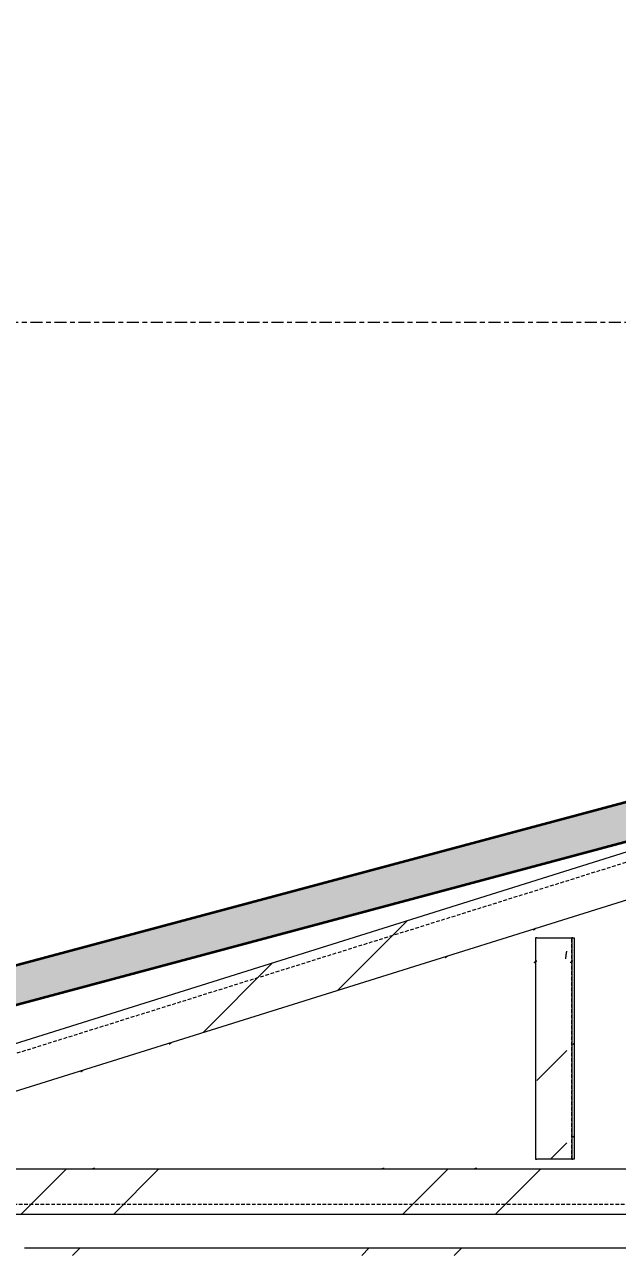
# Model space of a CAD drawing. Header units: centimetres. Extents: x -6111 to 13767, y -285 to 1600.
# Drawn here: x -5426.3 to -5348.3, y 954.5 to 1116.7 of the extents above; entities that cross this region are included whole.
import ezdxf

# ---------------------------------------------------------------- set-up
doc = ezdxf.new("R2010")
doc.units = ezdxf.units.CM
doc.linetypes.add('Centre', pattern=[3.175, 0.635, -0.475, 1.59, -0.475])
doc.linetypes.add('Hidden', pattern=[0.714375, 0.47625, -0.238125])
for name, color, linetype, lineweight in [('A-ANNO-DIMS', 7, 'Continuous', 9), ('A-ANNO-DIMS-100', 7, 'Continuous', 9), ('A-FLOR-LEVL', 7, 'Continuous', 9), ('A-ROOF', 7, 'Continuous', 9), ('A-ROOF-PATT', 7, 'Continuous', 35), ('S-BEAM', 7, 'Continuous', 9)]:
    doc.layers.add(name, color=color, linetype=linetype, lineweight=lineweight)
doc.styles.add('Century Gothic_1', font='GOTHIC.TTF', dxfattribs={"height": 15})
doc.dimstyles.new('FCA_N_Cotas_E100', dxfattribs={"dimscale": 30.48, "dimtxt": 15.662524, "dimasz": 0.492126, "dimexe": 0.656168, "dimexo": 0.656168, "dimgap": 0.032808, "dimtad": 1, "dimlfac": 0.01, "dimrnd": 0.01, "dimzin": 0, "dimdsep": 46, "dimtxsty": 'Century Gothic_1', "dimblk1": 'OBLIQUE', "dimblk2": 'OBLIQUE', "dimsah": 1, "dimcen": 0.09, "dimdle": 0.656168, "dimadec": 3, "dimazin": 2, "dimtfac": 1, "dimtdec": 4, "dimtix": 1, "dimtmove": 0, "dimatfit": 3, "dimfxl": 1, "dimtvp": 1, "dimtolj": 1, "dimtzin": 0, "dimarcsym": 2})
pattern_1 = [(45, (0, 0), (-25.14472, 25.14472), []), (45, (0, 38.1), (-25.14472, 25.14472), [])]

# ---------------------------------------------------------------- blocks, each defined once
blk = doc.blocks.new('PQ_RVR_ARQ-01_ZZ_ZZ_MO_T_A_rvt-1-Elevación Eje 1')
at = {"layer": 'A-ROOF-PATT', "lineweight": 9, "true_color": 0xeaeaea}
h = blk.add_hatch(color=254, dxfattribs=at)
h.paths.add_polyline_path([(-4662.32, 970.65), (-4662.32, 975.83), (-5071.41, 1088.14), (-5080.46, 1085.6), (-5071.75, 1082.87), (-5071.43, 1082.96), (-4676.26, 974.47)])
h.paths.add_polyline_path([(-5486.76, 971.67), (-5316.05, 1017.41), (-5202.33, 1053.06), (-5486.76, 976.84)])
h.paths.add_polyline_path([(-5177.91, 1054.42), (-5093.21, 1077.12), (-5093.13, 1079.7), (-5088.13, 1079.7), (-5088.13, 1078.48), (-5082.57, 1079.97), (-5089.49, 1082.14), (-5133.84, 1068.24)])
at = {"layer": 'A-ROOF', "color": 254, "lineweight": 35, "true_color": 0xcccccc}
for p, q in [((-5071.41, 1088.14), (-5486.76, 976.84)), ((-5476.76, 974.35), (-5071.43, 1082.96))]:
    blk.add_line(p, q, dxfattribs=at)
blk = doc.blocks.new('FP_7-Elevación Eje 1')
at = {"layer": 'S-BEAM', "color": 9, "true_color": 0xc0c0c0}
for p, q in [((-5417.44, 965.92), (-5417.42, 965.93)), ((-5417.42, 965.93), (-5417.41, 965.94)), ((-5417.41, 965.94), (-5417.39, 965.95)), ((-5417.39, 965.95), (-5417.38, 965.96)), ((-5417.38, 965.96), (-5417.36, 965.96)), ((-5417.36, 965.96), (-5417.34, 965.97)), ((-5417.34, 965.97), (-5417.33, 965.98)), ((-5417.33, 965.98), (-5417.31, 965.99)), ((-5417.31, 965.99), (-5417.3, 965.99)), ((-5417.3, 965.99), (-5417.28, 966)), ((-5417.28, 966), (-5417.27, 966)), ((-5417.27, 966), (-5417.25, 966.01)), ((-5417.25, 966.01), (-5417.23, 966.01)), ((-5417.23, 966.01), (-5417.22, 966.02)), ((-5417.22, 966.02), (-5417.2, 966.02)), ((-5417.2, 966.02), (-5417.19, 966.03)), ((-5417.19, 966.03), (-5417.17, 966.03)), ((-5417.17, 966.03), (-5417.16, 966.03)), ((-5417.16, 966.03), (-5417.14, 966.03)), ((-5417.14, 966.03), (-5417.12, 966.04)), ((-5417.12, 966.04), (-5417.11, 966.04)), ((-5417.11, 966.04), (-5417.09, 966.04)), ((-5379.34, 965.92), (-5379.32, 965.93)), ((-5379.32, 965.93), (-5379.31, 965.94)), ((-5379.31, 965.94), (-5379.29, 965.95)), ((-5379.29, 965.95), (-5379.28, 965.96)), ((-5379.28, 965.96), (-5379.26, 965.96)), ((-5379.26, 965.96), (-5379.24, 965.97)), ((-5379.24, 965.97), (-5379.23, 965.98)), ((-5379.23, 965.98), (-5379.21, 965.99)), ((-5379.21, 965.99), (-5379.2, 965.99)), ((-5379.2, 965.99), (-5379.18, 966)), ((-5379.18, 966), (-5379.17, 966)), ((-5379.17, 966), (-5379.15, 966.01)), ((-5379.15, 966.01), (-5379.13, 966.01)), ((-5379.13, 966.01), (-5379.12, 966.02)), ((-5379.12, 966.02), (-5379.1, 966.02)), ((-5379.1, 966.02), (-5379.09, 966.03)), ((-5379.09, 966.03), (-5379.07, 966.03)), ((-5379.07, 966.03), (-5379.06, 966.03)), ((-5379.06, 966.03), (-5379.04, 966.03)), ((-5379.04, 966.03), (-5379.02, 966.04)), ((-5379.02, 966.04), (-5379.01, 966.04)), ((-5379.01, 966.04), (-5378.99, 966.04)), ((-5367.15, 965.92), (-5367.13, 965.93)), ((-5367.13, 965.93), (-5367.12, 965.94)), ((-5367.12, 965.94), (-5367.1, 965.95)), ((-5367.1, 965.95), (-5367.09, 965.96)), ((-5367.09, 965.96), (-5367.07, 965.96)), ((-5367.07, 965.96), (-5367.06, 965.97)), ((-5367.06, 965.97), (-5367.04, 965.98)), ((-5367.04, 965.98), (-5367.02, 965.99)), ((-5367.02, 965.99), (-5367.01, 965.99)), ((-5367.01, 965.99), (-5366.99, 966)), ((-5366.99, 966), (-5366.98, 966)), ((-5366.98, 966), (-5366.96, 966.01)), ((-5366.96, 966.01), (-5366.95, 966.01)), ((-5366.95, 966.01), (-5366.93, 966.02)), ((-5366.93, 966.02), (-5366.91, 966.02)), ((-5366.91, 966.02), (-5366.9, 966.03)), ((-5366.9, 966.03), (-5366.88, 966.03)), ((-5366.88, 966.03), (-5366.87, 966.03)), ((-5366.87, 966.03), (-5366.85, 966.03)), ((-5366.85, 966.03), (-5366.84, 966.04)), ((-5366.84, 966.04), (-5366.82, 966.04)), ((-5366.82, 966.04), (-5366.8, 966.04))]:
    blk.add_line(p, q, dxfattribs=at)
blk = doc.blocks.new('C Shapes - C8x16-1788166-Elevación Eje 1')
at = {"layer": 'S-BEAM', "true_color": 0xc0c0c0}
h = blk.add_hatch(dxfattribs=at)
h.set_pattern_fill('FP_3', color=9, style=0, pattern_type=2)
h.set_pattern_definition(pattern_1)
h.paths.add_polyline_path([(-4712.51, 959.92), (-4698.68, 959.92), (-4698.68, 965.92), (-5480.3, 965.92), (-5480.3, 959.92), (-4772.7, 959.92)])
at = {"layer": 'S-BEAM'}
for p, q in [((-5480.3, 965.92), (-4698.68, 965.92)), ((-4698.68, 959.92), (-5480.3, 959.92))]:
    blk.add_line(p, q, dxfattribs=at)
at = {"layer": 'S-BEAM', "linetype": 'Hidden'}
blk.add_line((-4698.68, 961.22), (-5480.3, 961.22), dxfattribs=at)
at = {"layer": 'S-BEAM'}
blk.add_blockref('FP_7-Elevación Eje 1', (0, 0), dxfattribs=at)
blk = doc.blocks.new('C Shapes - C8x16-1788156-Elevación Eje 1')
at = {"layer": 'S-BEAM', "linetype": 'Hidden'}
blk.add_line((-5089.49, 1087.07), (-5460.44, 970.79), dxfattribs=at)
blk = doc.blocks.new('FP_9-Elevación Eje 1')
at = {"layer": 'S-BEAM', "color": 9, "true_color": 0xc0c0c0}
for p, q in [((-5359.3, 997.44), (-5359.29, 997.45)), ((-5359.29, 997.45), (-5359.27, 997.45)), ((-5359.27, 997.45), (-5359.26, 997.46)), ((-5359.26, 997.46), (-5359.24, 997.47)), ((-5359.24, 997.47), (-5359.23, 997.47)), ((-5359.23, 997.47), (-5359.22, 997.48)), ((-5359.22, 997.48), (-5359.2, 997.49)), ((-5359.2, 997.49), (-5359.19, 997.5)), ((-5359.19, 997.5), (-5359.17, 997.5)), ((-5359.17, 997.5), (-5359.16, 997.51)), ((-5359.16, 997.51), (-5359.15, 997.52)), ((-5359.15, 997.52), (-5359.13, 997.53)), ((-5359.13, 997.53), (-5359.12, 997.54)), ((-5359.12, 997.54), (-5359.11, 997.56)), ((-5359.11, 997.56), (-5359.09, 997.57)), ((-5359.09, 997.57), (-5359.08, 997.58)), ((-5359.08, 997.58), (-5359.07, 997.59)), ((-5359.07, 997.59), (-5359.06, 997.6)), ((-5359.06, 997.6), (-5359.04, 997.62)), ((-5359.04, 997.62), (-5359.03, 997.63)), ((-5359.03, 997.63), (-5359.02, 997.64)), ((-5359.02, 997.64), (-5359.01, 997.66)), ((-5370.93, 993.8), (-5370.92, 993.8)), ((-5370.92, 993.8), (-5370.9, 993.81)), ((-5370.9, 993.81), (-5370.89, 993.81)), ((-5370.89, 993.81), (-5370.87, 993.82)), ((-5370.87, 993.82), (-5370.86, 993.83)), ((-5370.86, 993.83), (-5370.85, 993.83)), ((-5370.85, 993.83), (-5370.83, 993.84)), ((-5370.83, 993.84), (-5370.82, 993.85)), ((-5370.82, 993.85), (-5370.81, 993.86)), ((-5370.81, 993.86), (-5370.79, 993.87)), ((-5370.79, 993.87), (-5370.78, 993.88)), ((-5370.78, 993.88), (-5370.76, 993.89)), ((-5370.76, 993.89), (-5370.75, 993.9)), ((-5370.75, 993.9), (-5370.74, 993.91)), ((-5370.74, 993.91), (-5370.73, 993.92)), ((-5370.73, 993.92), (-5370.71, 993.93)), ((-5370.71, 993.93), (-5370.7, 993.94)), ((-5370.7, 993.94), (-5370.69, 993.96)), ((-5370.69, 993.96), (-5370.68, 993.97)), ((-5370.68, 993.97), (-5370.66, 993.98)), ((-5370.66, 993.98), (-5370.65, 994)), ((-5370.65, 994), (-5370.64, 994.01)), ((-5407.29, 982.4), (-5407.27, 982.4)), ((-5407.27, 982.4), (-5407.26, 982.41)), ((-5407.26, 982.41), (-5407.25, 982.42)), ((-5407.25, 982.42), (-5407.23, 982.42)), ((-5407.23, 982.42), (-5407.22, 982.43)), ((-5407.22, 982.43), (-5407.2, 982.44)), ((-5407.2, 982.44), (-5407.19, 982.45)), ((-5407.19, 982.45), (-5407.17, 982.45)), ((-5407.17, 982.45), (-5407.16, 982.46)), ((-5407.16, 982.46), (-5407.15, 982.47)), ((-5407.15, 982.47), (-5407.13, 982.48)), ((-5407.13, 982.48), (-5407.12, 982.49)), ((-5407.12, 982.49), (-5407.11, 982.5)), ((-5407.11, 982.5), (-5407.09, 982.51)), ((-5407.09, 982.51), (-5407.08, 982.52)), ((-5407.08, 982.52), (-5407.07, 982.54)), ((-5407.07, 982.54), (-5407.06, 982.55)), ((-5407.06, 982.55), (-5407.04, 982.56)), ((-5407.04, 982.56), (-5407.03, 982.57)), ((-5407.03, 982.57), (-5407.02, 982.59)), ((-5407.02, 982.59), (-5407.01, 982.6)), ((-5407.01, 982.6), (-5406.99, 982.61)), ((-5418.92, 978.75), (-5418.91, 978.76)), ((-5418.91, 978.76), (-5418.89, 978.76)), ((-5418.89, 978.76), (-5418.88, 978.77)), ((-5418.88, 978.77), (-5418.86, 978.78)), ((-5418.86, 978.78), (-5418.85, 978.78)), ((-5418.85, 978.78), (-5418.83, 978.79)), ((-5418.83, 978.79), (-5418.82, 978.8)), ((-5418.82, 978.8), (-5418.81, 978.81)), ((-5418.81, 978.81), (-5418.79, 978.82)), ((-5418.79, 978.82), (-5418.78, 978.83)), ((-5418.78, 978.83), (-5418.77, 978.84)), ((-5418.77, 978.84), (-5418.75, 978.85)), ((-5418.75, 978.85), (-5418.74, 978.86)), ((-5418.74, 978.86), (-5418.73, 978.87)), ((-5418.73, 978.87), (-5418.71, 978.88)), ((-5418.71, 978.88), (-5418.7, 978.89)), ((-5418.7, 978.89), (-5418.69, 978.9)), ((-5418.69, 978.9), (-5418.67, 978.91)), ((-5418.67, 978.91), (-5418.66, 978.93)), ((-5418.66, 978.93), (-5418.65, 978.94)), ((-5418.65, 978.94), (-5418.64, 978.95)), ((-5418.64, 978.95), (-5418.63, 978.97))]:
    blk.add_line(p, q, dxfattribs=at)
blk = doc.blocks.new('FP_22-Elevación Eje 1')
at = {"layer": 'S-BEAM', "color": 9, "true_color": 0xc0c0c0}
for p, q in [((-5355, 994.21), (-5354.99, 994.22)), ((-5355, 994.19), (-5355, 994.21)), ((-5355, 994.18), (-5355, 994.19)), ((-5355, 994.16), (-5355, 994.18)), ((-5354.99, 994.27), (-5354.98, 994.29)), ((-5354.99, 994.25), (-5354.99, 994.27)), ((-5354.99, 994.24), (-5354.99, 994.25)), ((-5354.99, 994.22), (-5354.99, 994.24)), ((-5354.98, 994.33), (-5354.97, 994.35)), ((-5354.98, 994.32), (-5354.98, 994.33)), ((-5354.98, 994.3), (-5354.98, 994.32)), ((-5354.98, 994.29), (-5354.98, 994.3)), ((-5354.97, 994.39), (-5354.96, 994.41)), ((-5354.97, 994.38), (-5354.97, 994.39)), ((-5354.97, 994.36), (-5354.97, 994.38)), ((-5354.97, 994.35), (-5354.97, 994.36)), ((-5354.96, 994.44), (-5354.95, 994.46)), ((-5354.96, 994.43), (-5354.96, 994.44)), ((-5354.96, 994.41), (-5354.96, 994.43)), ((-5354.95, 994.5), (-5354.94, 994.52)), ((-5354.95, 994.49), (-5354.95, 994.5)), ((-5354.95, 994.47), (-5354.95, 994.49)), ((-5354.95, 994.46), (-5354.95, 994.47)), ((-5354.94, 994.55), (-5354.93, 994.57)), ((-5354.94, 994.53), (-5354.94, 994.55)), ((-5354.94, 994.52), (-5354.94, 994.53)), ((-5354.93, 994.58), (-5354.93, 994.6)), ((-5354.93, 994.57), (-5354.93, 994.58)), ((-5355.05, 993.63), (-5355.04, 993.65)), ((-5355.05, 993.62), (-5355.05, 993.63)), ((-5355.04, 993.86), (-5355.03, 993.88)), ((-5355.04, 993.85), (-5355.04, 993.86)), ((-5355.04, 993.83), (-5355.04, 993.85)), ((-5355.04, 993.82), (-5355.04, 993.83)), ((-5355.04, 993.8), (-5355.04, 993.82)), ((-5355.04, 993.79), (-5355.04, 993.8)), ((-5355.04, 993.77), (-5355.04, 993.79)), ((-5355.04, 993.76), (-5355.04, 993.77)), ((-5355.04, 993.74), (-5355.04, 993.76)), ((-5355.04, 993.72), (-5355.04, 993.74)), ((-5355.04, 993.71), (-5355.04, 993.72)), ((-5355.04, 993.69), (-5355.04, 993.71)), ((-5355.04, 993.68), (-5355.04, 993.69)), ((-5355.04, 993.66), (-5355.04, 993.68)), ((-5355.04, 993.65), (-5355.04, 993.66)), ((-5355.03, 993.97), (-5355.02, 993.99)), ((-5355.03, 993.96), (-5355.03, 993.97)), ((-5355.03, 993.94), (-5355.03, 993.96)), ((-5355.03, 993.93), (-5355.03, 993.94)), ((-5355.03, 993.91), (-5355.03, 993.93)), ((-5355.03, 993.9), (-5355.03, 993.91)), ((-5355.03, 993.88), (-5355.03, 993.9)), ((-5355.02, 994.07), (-5355.01, 994.08)), ((-5355.02, 994.05), (-5355.02, 994.07)), ((-5355.02, 994.04), (-5355.02, 994.05)), ((-5355.02, 994.02), (-5355.02, 994.04)), ((-5355.02, 994), (-5355.02, 994.02)), ((-5355.02, 993.99), (-5355.02, 994)), ((-5355.01, 994.13), (-5355, 994.15)), ((-5355.01, 994.11), (-5355.01, 994.13)), ((-5355.01, 994.1), (-5355.01, 994.11)), ((-5355.01, 994.08), (-5355.01, 994.1)), ((-5355, 994.15), (-5355, 994.16))]:
    blk.add_line(p, q, dxfattribs=at)
blk = doc.blocks.new('FP_23-Elevación Eje 1')
at = {"layer": 'S-BEAM'}
blk.add_line((-5354.29, 996.37), (-5354.29, 967.2), dxfattribs=at)
at = {"layer": 'S-BEAM', "color": 9, "true_color": 0xc0c0c0}
for p, q in [((-5354.41, 993.12), (-5354.41, 993.13)), ((-5354.41, 993.13), (-5354.4, 993.13)), ((-5354.41, 993.11), (-5354.41, 993.12)), ((-5354.41, 993.12), (-5354.41, 993.12)), ((-5354.41, 993.12), (-5354.41, 993.12)), ((-5354.41, 993.1), (-5354.41, 993.11)), ((-5354.41, 993.11), (-5354.41, 993.11)), ((-5354.4, 993.14), (-5354.4, 993.15)), ((-5354.4, 993.15), (-5354.4, 993.15)), ((-5354.4, 993.15), (-5354.39, 993.15)), ((-5354.4, 993.13), (-5354.4, 993.14)), ((-5354.4, 993.14), (-5354.4, 993.14)), ((-5354.4, 993.13), (-5354.4, 993.13)), ((-5354.39, 993.16), (-5354.39, 993.17)), ((-5354.39, 993.17), (-5354.38, 993.17)), ((-5354.39, 993.15), (-5354.39, 993.16)), ((-5354.39, 993.16), (-5354.39, 993.16)), ((-5354.38, 993.17), (-5354.38, 993.18)), ((-5354.38, 993.18), (-5354.37, 993.18)), ((-5354.38, 993.17), (-5354.38, 993.17)), ((-5354.37, 993.18), (-5354.37, 993.19)), ((-5354.37, 993.19), (-5354.37, 993.19)), ((-5354.37, 993.19), (-5354.36, 993.19)), ((-5354.36, 993.2), (-5354.35, 993.21)), ((-5354.36, 993.19), (-5354.36, 993.2)), ((-5354.36, 993.2), (-5354.36, 993.2)), ((-5354.35, 993.21), (-5354.35, 993.21)), ((-5354.35, 993.21), (-5354.34, 993.21)), ((-5354.34, 993.21), (-5354.34, 993.22)), ((-5354.34, 993.22), (-5354.33, 993.22)), ((-5354.33, 993.22), (-5354.32, 993.23)), ((-5354.33, 993.22), (-5354.33, 993.22)), ((-5354.32, 993.23), (-5354.31, 993.24)), ((-5354.32, 993.23), (-5354.32, 993.23)), ((-5354.31, 993.24), (-5354.31, 993.24)), ((-5354.31, 993.24), (-5354.3, 993.24)), ((-5354.3, 993.24), (-5354.3, 993.25)), ((-5354.3, 993.25), (-5354.29, 993.25)), ((-5354.29, 993.25), (-5354.29, 993.26)), ((-5354.29, 993.26), (-5354.28, 993.26)), ((-5354.28, 993.26), (-5354.27, 993.27)), ((-5354.28, 993.26), (-5354.28, 993.26)), ((-5354.27, 993.27), (-5354.26, 993.27)), ((-5354.26, 993.27), (-5354.26, 993.28)), ((-5354.26, 993.28), (-5354.25, 993.28)), ((-5354.25, 993.28), (-5354.24, 993.29)), ((-5354.25, 993.28), (-5354.25, 993.28)), ((-5354.24, 993.29), (-5354.23, 993.29)), ((-5354.23, 993.29), (-5354.22, 993.3)), ((-5354.23, 993.29), (-5354.23, 993.29)), ((-5354.22, 993.3), (-5354.21, 993.3)), ((-5354.21, 993.3), (-5354.21, 993.31)), ((-5354.21, 993.31), (-5354.2, 993.31)), ((-5354.2, 993.31), (-5354.19, 993.32)), ((-5354.2, 993.31), (-5354.2, 993.31)), ((-5354.19, 993.32), (-5354.18, 993.32)), ((-5354.18, 993.32), (-5354.18, 993.33)), ((-5354.18, 993.33), (-5354.17, 993.33)), ((-5354.17, 993.33), (-5354.16, 993.33)), ((-5354.16, 993.33), (-5354.16, 993.34)), ((-5354.16, 993.34), (-5354.15, 993.34)), ((-5354.15, 993.34), (-5354.14, 993.35)), ((-5354.14, 993.35), (-5354.13, 993.35))]:
    blk.add_line(p, q, dxfattribs=at)
blk = doc.blocks.new('FP_24-Elevación Eje 1')
at = {"layer": 'S-BEAM'}
blk.add_line((-5359.06, 996.37), (-5359.06, 967.2), dxfattribs=at)
at = {"layer": 'S-BEAM', "color": 9, "true_color": 0xc0c0c0}
for p, q in [((-5359.17, 993.13), (-5359.17, 993.14)), ((-5359.17, 993.14), (-5359.16, 993.14)), ((-5359.17, 993.12), (-5359.17, 993.13)), ((-5359.17, 993.13), (-5359.17, 993.13)), ((-5359.17, 993.11), (-5359.17, 993.12)), ((-5359.17, 993.12), (-5359.17, 993.12)), ((-5359.17, 993.12), (-5359.17, 993.12)), ((-5359.17, 993.1), (-5359.17, 993.11)), ((-5359.17, 993.11), (-5359.17, 993.11)), ((-5359.16, 993.15), (-5359.15, 993.16)), ((-5359.16, 993.14), (-5359.16, 993.15)), ((-5359.16, 993.15), (-5359.16, 993.15)), ((-5359.16, 993.15), (-5359.16, 993.15)), ((-5359.16, 993.14), (-5359.16, 993.14)), ((-5359.15, 993.16), (-5359.15, 993.17)), ((-5359.15, 993.17), (-5359.15, 993.17)), ((-5359.15, 993.17), (-5359.14, 993.17)), ((-5359.15, 993.16), (-5359.15, 993.16)), ((-5359.14, 993.18), (-5359.13, 993.19)), ((-5359.14, 993.17), (-5359.14, 993.18)), ((-5359.14, 993.18), (-5359.14, 993.18)), ((-5359.13, 993.19), (-5359.12, 993.2)), ((-5359.13, 993.19), (-5359.13, 993.19)), ((-5359.13, 993.19), (-5359.13, 993.19)), ((-5359.12, 993.2), (-5359.11, 993.21)), ((-5359.12, 993.2), (-5359.12, 993.2)), ((-5359.11, 993.21), (-5359.1, 993.22)), ((-5359.11, 993.21), (-5359.11, 993.21)), ((-5359.11, 993.21), (-5359.11, 993.21)), ((-5359.1, 993.22), (-5359.1, 993.22)), ((-5359.1, 993.22), (-5359.09, 993.22)), ((-5359.09, 993.22), (-5359.09, 993.23)), ((-5359.09, 993.23), (-5359.08, 993.23)), ((-5359.08, 993.23), (-5359.08, 993.24)), ((-5359.08, 993.24), (-5359.07, 993.24)), ((-5359.07, 993.24), (-5359.06, 993.25)), ((-5359.07, 993.24), (-5359.07, 993.24)), ((-5359.06, 993.25), (-5359.05, 993.26)), ((-5359.06, 993.25), (-5359.06, 993.25)), ((-5359.05, 993.26), (-5359.04, 993.26)), ((-5359.04, 993.26), (-5359.03, 993.27)), ((-5359.04, 993.26), (-5359.04, 993.26)), ((-5359.03, 993.27), (-5359.02, 993.28)), ((-5359.03, 993.27), (-5359.03, 993.27)), ((-5359.02, 993.28), (-5359.01, 993.28)), ((-5359.01, 993.28), (-5359, 993.29)), ((-5359.01, 993.28), (-5359.01, 993.28)), ((-5359, 993.29), (-5358.99, 993.3)), ((-5359, 993.29), (-5359, 993.29)), ((-5358.99, 993.3), (-5358.98, 993.3)), ((-5358.98, 993.3), (-5358.97, 993.31)), ((-5358.98, 993.3), (-5358.98, 993.3)), ((-5358.97, 993.31), (-5358.96, 993.31)), ((-5358.96, 993.31), (-5358.95, 993.32)), ((-5358.96, 993.31), (-5358.96, 993.31)), ((-5358.95, 993.32), (-5358.94, 993.32)), ((-5358.94, 993.32), (-5358.94, 993.33)), ((-5358.94, 993.33), (-5358.93, 993.33)), ((-5358.93, 993.33), (-5358.92, 993.33)), ((-5358.92, 993.33), (-5358.92, 993.34)), ((-5358.92, 993.34), (-5358.91, 993.34)), ((-5358.91, 993.34), (-5358.9, 993.35)), ((-5358.9, 993.35), (-5358.9, 993.35))]:
    blk.add_line(p, q, dxfattribs=at)
blk = doc.blocks.new('M_L Equal Angles - L51X51X3_2-1788161-Elevación Eje 1')
at = {"layer": 'S-BEAM', "true_color": 0xc0c0c0}
h = blk.add_hatch(dxfattribs=at)
h.set_pattern_fill('FP_2', color=9, style=0, pattern_type=2)
h.set_pattern_definition(pattern_1)
h.paths.add_polyline_path([(-5354.93, 967.2), (-5354.93, 996.37), (-5358.9, 996.37), (-5358.9, 967.2)])
h = blk.add_hatch(dxfattribs=at)
h.set_pattern_fill('FP_2', color=9, style=0, pattern_type=2)
h.set_pattern_definition(pattern_1)
h.paths.add_polyline_path([(-5353.98, 967.2), (-5353.98, 996.37), (-5354.13, 996.37), (-5354.13, 967.2)])
at = {"layer": 'S-BEAM'}
for p, q in [((-5358.9, 996.37), (-5359.06, 996.37)), ((-5358.9, 996.37), (-5354.93, 996.37)), ((-5354.93, 996.37), (-5354.29, 996.37)), ((-5354.13, 996.37), (-5354.29, 996.37)), ((-5354.13, 996.37), (-5353.98, 996.37)), ((-5353.98, 996.37), (-5353.98, 967.2)), ((-5359.06, 967.2), (-5358.9, 967.2)), ((-5354.93, 967.2), (-5358.9, 967.2)), ((-5354.29, 967.2), (-5354.93, 967.2)), ((-5354.29, 967.2), (-5354.13, 967.2)), ((-5353.98, 967.2), (-5354.13, 967.2))]:
    blk.add_line(p, q, dxfattribs=at)
at = {"layer": 'S-BEAM', "linetype": 'Hidden'}
blk.add_line((-5354.29, 967.2), (-5354.29, 996.37), dxfattribs=at)
at = {"layer": 'S-BEAM'}
for name in ['FP_24-Elevación Eje 1', 'FP_23-Elevación Eje 1', 'FP_22-Elevación Eje 1']:
    blk.add_blockref(name, (0, 0), dxfattribs=at)
blk = doc.blocks.new('M_W Shapes - 150 x 250-V37-Elevación Eje 1')
at = {"layer": 'S-BEAM', "true_color": 0xc0c0c0}
h = blk.add_hatch(dxfattribs=at)
h.set_pattern_fill('FP_3', color=9, style=0, pattern_type=2)
h.set_pattern_definition(pattern_1)
h.paths.add_polyline_path([(-4778.08, 954.53), (-4778.08, 955.53), (-5426.34, 955.53), (-5426.34, 954.53), (-4802.8, 954.53)])
at = {"layer": 'S-BEAM'}
blk.add_line((-5426.34, 955.53), (-4778.08, 955.53), dxfattribs=at)
blk = doc.blocks.new('DIMBLOCK1-Elevación Eje 1')
at = {"layer": 'A-ANNO-DIMS-100'}
for p, q in [((-5438.84, 1253.14), (-5438.84, 1273.14)), ((-5078.54, 1253.14), (-5078.54, 1273.14)), ((-5458.84, 1253.14), (-5078.54, 1253.14)), ((-5438.84, 1253.14), (-5438.84, 975.53)), ((-5078.54, 1253.14), (-5078.54, 1243.75))]:
    blk.add_line(p, q, dxfattribs=at)
at = {"layer": 'A-ANNO-DIMS-100', "lineweight": 35}
for p, q in [((-5438.84, 1253.14), (-5431.34, 1260.64)), ((-5078.54, 1253.14), (-5071.04, 1260.64)), ((-5438.84, 1253.14), (-5446.34, 1245.64)), ((-5078.54, 1253.14), (-5086.04, 1245.64))]:
    blk.add_line(p, q, dxfattribs=at)
at = {"layer": 'A-ANNO-DIMS-100', "color": 0, "insert": (-5279.08, 1273.37), "char_height": 15, "width": 48.9267, "attachment_point": 1, "line_spacing_factor": 0.984502, "style": 'Century Gothic_1'}
blk.add_mtext('3.60', dxfattribs=at)
blk = doc.blocks.new('_Oblique')
at = {"color": 0, "linetype": 'ByBlock', "lineweight": -2}
blk.add_line((-0.5, -0.5), (0.5, 0.5), dxfattribs=at)
blk = doc.blocks.new('DIMBLOCK3-Elevación Eje 1')
at = {"layer": 'A-ANNO-DIMS-100'}
for p, q in [((-5438.84, 1313.19), (-5438.84, 1333.19)), ((-4765.58, 1313.19), (-4765.58, 1333.19)), ((-5458.84, 1313.19), (-4745.58, 1313.19)), ((-5438.84, 1313.19), (-5438.84, 975.53)), ((-4765.58, 1313.19), (-4765.58, 975.53))]:
    blk.add_line(p, q, dxfattribs=at)
at = {"layer": 'A-ANNO-DIMS-100', "lineweight": 35}
for p, q in [((-5438.84, 1313.19), (-5431.34, 1320.69)), ((-4765.58, 1313.19), (-4758.08, 1320.69)), ((-5438.84, 1313.19), (-5446.34, 1305.69)), ((-4765.58, 1313.19), (-4773.08, 1305.69))]:
    blk.add_line(p, q, dxfattribs=at)
at = {"layer": 'A-ANNO-DIMS-100', "color": 0, "insert": (-5122.59, 1333.42), "char_height": 15, "width": 48.9267, "attachment_point": 1, "line_spacing_factor": 0.984502, "style": 'Century Gothic_1'}
blk.add_mtext('6.73', dxfattribs=at)

msp = doc.modelspace()

# ---------------------------------------------------------------- hatches: boundary and pattern name
at = {"layer": 'S-BEAM', "true_color": 0xc0c0c0}
h = msp.add_hatch(dxfattribs=at)
h.set_pattern_fill('FP_5', color=9, style=0, pattern_type=2)
h.set_pattern_definition(pattern_1)
h.paths.add_polyline_path([(-5459.031, 966.301), (-5089.492, 1082.139), (-5089.492, 1088.427), (-5460.825, 972.026)])

# ---------------------------------------------------------------- linework, layer by layer
at = {"layer": 'A-FLOR-LEVL', "color": 253, "linetype": 'Centre', "true_color": 0xaaaaaa}
msp.add_line((-5871.196, 1077.508), (-4396.473, 1077.508), dxfattribs=at)
at = {"layer": 'S-BEAM'}
for p, q in [((-5460.825, 972.026), (-5089.492, 1088.427)), ((-5459.031, 966.301), (-5089.492, 1082.139))]:
    msp.add_line(p, q, dxfattribs=at)

# ---------------------------------------------------------------- block references
at = {"lineweight": 5}
msp.add_blockref('PQ_RVR_ARQ-01_ZZ_ZZ_MO_T_A_rvt-1-Elevación Eje 1', (0, 0), dxfattribs=at)
at = {"layer": 'S-BEAM', "linetype": 'Hidden'}
msp.add_blockref('C Shapes - C8x16-1788156-Elevación Eje 1', (0, 0), dxfattribs=at)
at = {"layer": 'S-BEAM'}
for name in ['FP_9-Elevación Eje 1', 'M_L Equal Angles - L51X51X3_2-1788161-Elevación Eje 1', 'C Shapes - C8x16-1788166-Elevación Eje 1', 'M_W Shapes - 150 x 250-V37-Elevación Eje 1']:
    msp.add_blockref(name, (0, 0), dxfattribs=at)

# ---------------------------------------------------------------- dimensions: what is measured, and where the dimension line sits
at = {"layer": 'A-ANNO-DIMS'}
for base, p2, override, picture, middle in [((-4765.577, 1313.194), (-4765.577, 955.53), {"dimpost": '<>', "dimfxl": 673.262505}, 'DIMBLOCK3-Elevación Eje 1', (-5102.208, 1322.072)), ((-5078.539, 1253.141), (-5078.539, 1263.748), {"dimpost": '<>', "dimfxl": 474.145739}, 'DIMBLOCK1-Elevación Eje 1', (-5258.689, 1262.019))]:
    dim = msp.add_linear_dim(base=base, p1=(-5438.839, 955.53), p2=p2, dimstyle='FCA_N_Cotas_E100', override=override, dxfattribs=at)
    dim.commit()
    dim.dimension.update_dxf_attribs({"geometry": picture, "text_midpoint": middle})

doc.saveas('drawing.dxf')
